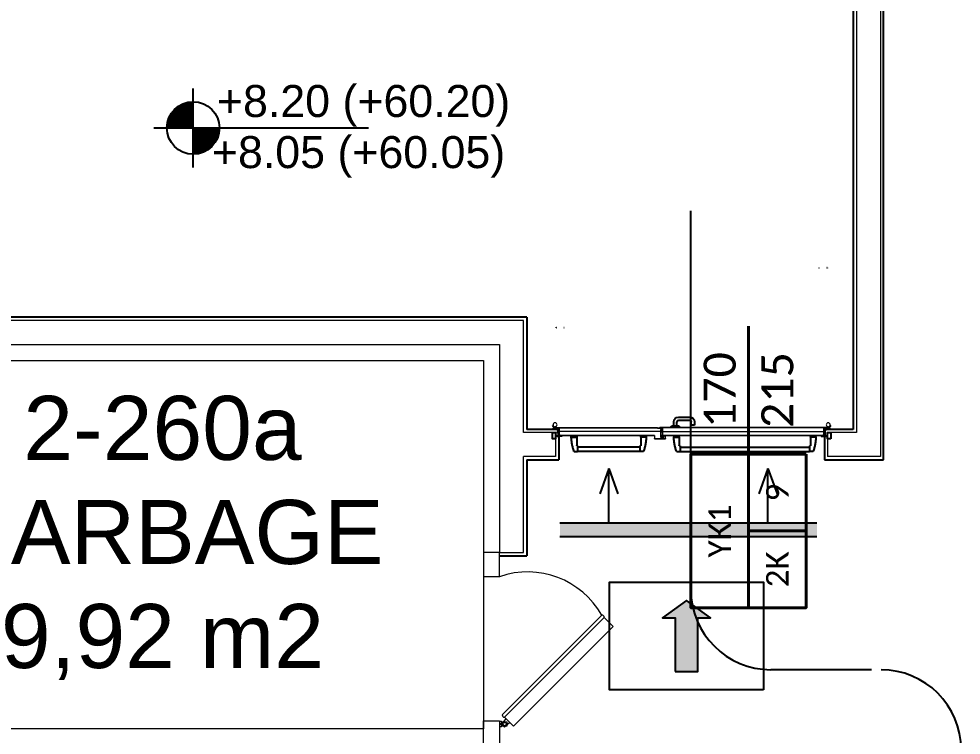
# Model space of a CAD drawing. Header units: metres. Extents: x -9891 to 773, y -8413 to 232.
# Drawn here: x -3262 to -2673, y -2457 to -2010 of the extents above; entities that cross this region are included whole.
import ezdxf
from ezdxf.enums import TextEntityAlignment as Align

# ---------------------------------------------------------------- set-up
doc = ezdxf.new("R2010")
doc.units = ezdxf.units.M
doc.header["$LTSCALE"] = 0.01
doc.header["$MEASUREMENT"] = 0
doc.linetypes.add('DOT', pattern=[6.35, 0, -6.35])
doc.linetypes.add('HIDDEN', pattern=[9.525, 6.35, -3.175])
doc.layers.get('0').update_dxf_attribs({"color": 30, "lineweight": 0})
for name, color, linetype in [('6', 242, 'Continuous'), ('AG-DOOR', 2, 'Continuous'), ('AG-DOOR-OPENING', 9, 'HIDDEN'), ('AG-HATCH', 9, 'Continuous'), ('AG-PLASTER', 73, 'Continuous'), ('AR-REV06', 252, 'Continuous'), ('V_KOT', 2, 'Continuous')]:
    doc.layers.add(name, color=color, linetype=linetype)
for name, color, linetype, lineweight in [('AG-DOOR-NOTATION-FIRE', 1, 'Continuous', 40), ('AG-Door_Aluminum', 60, 'Continuous', 13), ('AG-Insulation_Heat_Rockwool', 95, 'BATTING', 13), ('AG-Wall', 4, 'Continuous', 20), ('AG-Wall-Cold Room Panel', 1, 'Continuous', 18), ('AI-040 @ 250', 2, 'Continuous', 20), ('sıva', 160, 'Continuous', 9)]:
    doc.layers.add(name, color=color, linetype=linetype, lineweight=lineweight)
doc.styles.add('ALANLAR_B8$0$ALANLAR_B8$0$VIVA_100', font='arial.ttf', dxfattribs={"height": 25})
doc.styles.add('ARIAL', font='arial.ttf', dxfattribs={"width": 0.9})
doc.styles.add('CALIBRI LIGHT', font='calibril.ttf')
doc.linetypes.add('BATTING', pattern='A,0.00254,-2.54,[134,ltypeshp.shx,S=2.54,R=0,X=-2.54,Y=0],-5.08,[134,ltypeshp.shx,S=2.54,R=180,X=2.54,Y=0],-2.54', length=10.16254)

# ---------------------------------------------------------------- blocks, each defined once
blk = doc.blocks.new('*U175')
for p, q in [((0, -493), (0, 493)), ((-493, 0), (2191, 0))]:
    blk.add_line(p, q)
at = {"const_width": 328}
for points in [[(0, 164, 0.414214), (-164, 0, 0.414214)], [(0, -164, 0.414214), (164, 0, 0.414214)]]:
    blk.add_lwpolyline(points, format="xyb", dxfattribs=at)
blk.add_circle((0, 0), 328)
at = {"style": 'ALANLAR_B8$0$ALANLAR_B8$0$VIVA_100'}
for tag, p in [('%%P0.00', (1897, 137)), ('-0.07', (1834, -502))]:
    blk.add_attdef(tag, text='', height=400, dxfattribs=at).set_placement(p, align=Align.RIGHT)
blk = doc.blocks.new('conta')
at = {"layer": 'sıva', "ltscale": 10}
for p, q in [((-2649.88, 5344.46), (-2649.78, 5344.3)), ((-2649.87, 5345.53), (-2649.81, 5345.61)), ((-2649.78, 5344.3), (-2649.74, 5344.3)), ((-2649.72, 5345.4), (-2649.28, 5345.4)), ((-2649.25, 5345.41), (-2649.09, 5345.51)), ((-2648.97, 5344.05), (-2648.78, 5343.8)), ((-2648.87, 5344.09), (-2648.7, 5343.86)), ((-2648.83, 5344.87), (-2648.56, 5345.24)), ((-2648.77, 5345.12), (-2648.63, 5345.3)), ((-2648.71, 5343.79), (-2648.71, 5343.79)), ((-2648.56, 5345.31), (-2648.56, 5345.31))]:
    blk.add_line(p, q, dxfattribs=at)
for centre, radius, start, end in [((-2653.03, 5345), 3.19, 350.46739, 8.93723), ((-2649.87, 5344.47), 0.02, 170.46739, 213.74513), ((-2649.83, 5345.5), 0.05, 140.63452, 188.93723), ((-2649.74, 5345.58), 0.0696, 22.24275, 159.25804), ((-2650.94, 5345.01), 1.24, 340.33821, 16.77718), ((-2649.74, 5344.58), 0.03, 160.33821, 273.26661), ((-2649.72, 5345.37), 0.03, 90, 196.77718), ((-2649.56, 5341.55), 3.01, 80.43616, 93.26661), ((-2649.28, 5345.45), 0.05, 270, 303.00619), ((-2649.22, 5344.14), 0.231, 353.95711, 81.90038), ((-2649.08, 5345.49), 0.03, 4.79721, 123.00619), ((-2649.06, 5344.54), 0.03, 260.43616, 338.70659), ((-2650.22, 5344.99), 1.27, 338.70659, 23.04177), ((-2648.89, 5344.11), 0.1, 173.95711, 217.26527), ((-2649.01, 5345.57), 0.05, 18.79511, 42.1429), ((-2651.17, 5344.83), 2.33, 7.58966, 18.79511), ((-2658.2, 5345.19), 9.36, 353.68569, 357.8537), ((-2648.79, 5344.15), 0.1, 173.68569, 217.26527), ((-2648.81, 5345.15), 0.05, 187.58966, 322.73473), ((-2648.79, 5344.84), 0.05, 142.73473, 180.2669), ((-2648.74, 5343.83), 0.05, 217.26527, 307.26527), ((-2648.74, 5343.83), 0.05, 307.26527, 37.26527), ((-2648.59, 5345.27), 0.05, 52.73473, 142.73473), ((-2648.59, 5345.27), 0.05, 322.73473, 52.73473)]:
    blk.add_arc(centre, radius, start, end, dxfattribs=at)
for points, knots in [([(-2649.74, 5344.31), (-2649.74, 5344.34), (-2649.7, 5344.52), (-2649.59, 5344.33), (-2649.34, 5344.36), (-2649.23, 5344.37), (-2649.18, 5344.37)], [0, 0, 0, 0, 0.1008757, 0.3841126, 0.5436166, 0.6906785, 0.6906785, 0.6906785, 0.6906785]), ([(-2648.98, 5345.6), (-2649, 5345.63), (-2649.09, 5345.71), (-2649.23, 5345.44), (-2649.32, 5345.74), (-2649.39, 5345.46), (-2649.51, 5345.75), (-2649.59, 5345.5), (-2649.65, 5345.57), (-2649.68, 5345.61)], [0.0086373, 0.0086373, 0.0086373, 0.0086373, 0.1097304, 0.3133405, 0.4430081, 0.5658764, 0.7165186, 0.8527974, 0.9648495, 0.9648495, 0.9648495, 0.9648495])]:
    blk.add_open_spline(points, degree=3, knots=knots, dxfattribs=at)
blk = doc.blocks.new('YANGIN KAC KAPI')
at = {"layer": 'AG-HATCH', "lineweight": 5, "ltscale": 2}
h = blk.add_hatch(color=256, dxfattribs=at)
h.dxf.hatch_style = 1
h.paths.add_polyline_path([(-1.6435, -0.0225), (-1.6455, -0.0225), (-1.6455, -0.0085), (-1.6435, -0.0085)])
h = blk.add_hatch(color=256, dxfattribs=at)
h.dxf.hatch_style = 1
h.paths.add_polyline_path([(0.0235, -0.0225), (0.0255, -0.0225), (0.0255, -0.0085), (0.0235, -0.0085)])
at = {"layer": 'AG-DOOR', "color": 4, "lineweight": -2, "ltscale": 10}
for p, q in [((-0.728, 0.0772), (-0.798, 0.0772)), ((-0.828, 0.0472), (-0.828, 0.0272)), ((-0.828, 0.0272), (-0.808, 0.0272)), ((-0.808, 0.0272), (-0.808, 0.0472)), ((-0.728, 0.0572), (-0.798, 0.0572)), ((-0.733, 0.0187), (-0.733, 0.0112)), ((-0.6855, 0.0212), (-0.7305, 0.0212)), ((-0.718, 0.0212), (-0.718, 0.0472)), ((-0.698, 0.0212), (-0.698, 0.0472)), ((-0.683, 0.0112), (-0.683, 0.0187))]:
    blk.add_line(p, q, dxfattribs=at)
at = {"layer": 'AG-DOOR', "color": 9, "linetype": 'HIDDEN', "ltscale": 100}
for p, q in [((-1.5872, -0.0463), (-1.5872, -0.0388)), ((-1.5872, -0.0463), (-1.5872, -0.0388)), ((-1.5872, -0.0463), (-1.5872, -0.0388)), ((-1.5847, -0.0488), (-1.5547, -0.0488)), ((-1.5522, -0.0388), (-1.5522, -0.0463)), ((-1.5522, -0.0463), (-1.5522, -0.1013)), ((-0.733, -0.0463), (-0.733, -0.0388)), ((-0.733, -0.0463), (-0.733, -0.0388)), ((-0.733, -0.0463), (-0.733, -0.0388)), ((-0.733, -0.0463), (-0.733, -0.1013)), ((-0.7005, -0.0488), (-0.7305, -0.0488)), ((-0.698, -0.0388), (-0.698, -0.0463)), ((-0.527, -0.0388), (-0.527, -0.0463)), ((-0.5245, -0.0488), (-0.4945, -0.0488)), ((-0.492, -0.0463), (-0.492, -0.0388)), ((-0.492, -0.0463), (-0.492, -0.0388)), ((-0.492, -0.0463), (-0.492, -0.0388)), ((-0.492, -0.0463), (-0.492, -0.1013)), ((-0.0928, -0.0388), (-0.0928, -0.0463)), ((-0.0928, -0.0463), (-0.0928, -0.1013)), ((-0.0603, -0.0488), (-0.0903, -0.0488)), ((-0.0578, -0.0463), (-0.0578, -0.0388)), ((-0.0578, -0.0463), (-0.0578, -0.0388)), ((-0.0578, -0.0463), (-0.0578, -0.0388)), ((-1.5472, -0.1038), (-1.5497, -0.1038)), ((-1.5472, -0.1038), (-1.5472, -0.1388)), ((-0.738, -0.1113), (-1.5472, -0.1113)), ((-0.738, -0.1038), (-0.738, -0.1388)), ((-0.738, -0.1038), (-0.7355, -0.1038)), ((-0.487, -0.1038), (-0.4895, -0.1038)), ((-0.487, -0.1038), (-0.487, -0.1388)), ((-0.487, -0.1113), (-0.0978, -0.1113)), ((-0.0978, -0.1038), (-0.0978, -0.1388)), ((-0.0978, -0.1038), (-0.0953, -0.1038)), ((-1.5679, -0.1388), (-1.5472, -0.1388)), ((-0.738, -0.1388), (-1.5472, -0.1388)), ((-0.7173, -0.1388), (-0.738, -0.1388)), ((-0.5077, -0.1388), (-0.487, -0.1388)), ((-0.487, -0.1388), (-0.0978, -0.1388)), ((-0.0771, -0.1388), (-0.0978, -0.1388))]:
    blk.add_line(p, q, dxfattribs=at)
at = {"layer": 'AG-DOOR', "color": 9, "ltscale": 10}
for p, q in [((-0.627, -0.001), (-0.63, -0.001)), ((-0.63, -0.0203), (-0.627, -0.0203)), ((-0.627, -0.016), (-0.627, -0.001)), ((-0.627, -0.0035), (-0.617, -0.0035)), ((-0.627, -0.0055), (-0.617, -0.0055)), ((-0.617, -0.0095), (-0.627, -0.016)), ((-0.627, -0.0203), (-0.627, -0.016))]:
    blk.add_line(p, q, dxfattribs=at)
at = {"layer": 'AG-DOOR', "color": 4, "lineweight": -2, "ltscale": 10}
for centre, radius, start, end in [((-0.798, 0.0472), 0.03, 90, 180), ((-0.728, 0.0472), 0.03, 0, 90), ((-0.798, 0.0472), 0.01, 90, 180), ((-0.7305, 0.0187), 0.0025, 90, 180), ((-0.728, 0.0472), 0.01, 0, 90), ((-0.6855, 0.0187), 0.0025, 0, 90)]:
    blk.add_arc(centre, radius, start, end, dxfattribs=at)
at = {"layer": 'AG-DOOR', "color": 9, "linetype": 'HIDDEN', "ltscale": 100}
for centre, radius, start, end in [((-1.2116, -0.0232), 0.3763, 183.52771, 197.61984), ((-1.5847, -0.0463), 0.0025, 180, 270), ((-1.5547, -0.0463), 0.0025, 270, 0), ((-0.7305, -0.0463), 0.0025, 180, 270), ((-0.7305, -0.0463), 0.0025, 180, 270), ((-0.7305, -0.0463), 0.0025, 180, 270), ((-1.0736, -0.0232), 0.3763, 342.38016, 356.47229), ((-0.7005, -0.0463), 0.0025, 270, 0), ((-0.1514, -0.0232), 0.3763, 183.52771, 197.61984), ((-0.5245, -0.0463), 0.0025, 180, 270), ((-0.4945, -0.0463), 0.0025, 270, 0), ((-0.4945, -0.0463), 0.0025, 270, 0), ((-0.4945, -0.0463), 0.0025, 270, 0), ((-0.0903, -0.0463), 0.0025, 180, 270), ((-0.4334, -0.0232), 0.3763, 342.38016, 356.47229), ((-0.0603, -0.0463), 0.0025, 270, 0), ((-1.5497, -0.1013), 0.0025, 180, 270), ((-0.7355, -0.1013), 0.0025, 270, 0), ((-0.4895, -0.1013), 0.0025, 180, 270), ((-0.0953, -0.1013), 0.0025, 270, 0), ((-1.5679, -0.1363), 0.0025, 197.61984, 270), ((-0.7173, -0.1363), 0.0025, 270, 342.38016), ((-0.5077, -0.1363), 0.0025, 197.61984, 270), ((-0.0771, -0.1363), 0.0025, 270, 342.38016)]:
    blk.add_arc(centre, radius, start, end, dxfattribs=at)
at = {"layer": 'AG-DOOR-OPENING', "color": 9, "linetype": 'DOT', "ltscale": 80}
for points in [[(-1.657, 0.0112), (-1.657, 1.0072, -0.414214), (-1.656, 1.0082), (-1.608, 1.0082, -0.414214), (-1.607, 1.0072), (-1.607, 0.0112)], [(0.037, 0.0112), (0.037, 0.6352, 0.414214), (0.036, 0.6362), (-0.012, 0.6362, 0.414214), (-0.013, 0.6352), (-0.013, 0.0112)]]:
    blk.add_lwpolyline(points, format="xyb", dxfattribs=at)
for centre, radius, start, end in [((-1.6505, -0.0343), 1.0415, 2.44737, 90.35502), ((0.0275, -0.0023), 0.6376, 89.14491, 178.86795)]:
    blk.add_arc(centre, radius, start, end, dxfattribs=at)
at = {"layer": 'AG-Door_Aluminum', "color": 9, "ltscale": 10}
for p, q in [((-1.6755, 0.0251), (-1.679, 0.024)), ((-1.6713, 0.0143), (-1.6705, 0.0108)), ((-1.6705, 0.0108), (-1.6676, 0.0114)), ((-1.6676, 0.0114), (-1.6686, 0.0162)), ((-1.6676, 0.01), (-1.6676, 0.0167)), ((-1.6646, 0.01), (-1.6646, 0.0161)), ((-1.6547, 0.0195), (-1.6595, 0.0149)), ((-1.642, 0.008), (-1.6568, 0.008)), ((-1.642, 0.005), (-1.6431, 0.005)), ((-1.64, -0.0085), (-1.64, 0.003)), ((0.02, -0.0085), (0.02, 0.003)), ((0.022, 0.008), (0.0368, 0.008)), ((0.022, 0.005), (0.0231, 0.005)), ((0.0347, 0.0195), (0.0395, 0.0149)), ((0.0446, 0.01), (0.0446, 0.0161)), ((0.0476, 0.01), (0.0476, 0.0167)), ((0.0476, 0.0114), (0.0486, 0.0162)), ((0.0505, 0.0108), (0.0476, 0.0114)), ((0.0513, 0.0143), (0.0505, 0.0108)), ((0.0555, 0.0251), (0.059, 0.024)), ((-1.64, -0.0174), (-1.64, -0.0085)), ((-1.637, -0.0174), (-1.64, -0.0174)), ((0.017, -0.0174), (0.02, -0.0174)), ((0.02, -0.0174), (0.02, -0.0085))]:
    blk.add_line(p, q, dxfattribs=at)
at = {"layer": 'AG-Door_Aluminum', "ltscale": 0.3}
for p, q in [((-1.657, 0.0092), (-1.657, 0.0102)), ((-1.656, 0.0112), (-0.6109, 0.0112)), ((-1.656, 0.0102), (-0.611, 0.0102)), ((-1.656, 0.0102), (-1.656, 0.0092)), ((-1.656, 0.0092), (-1.637, 0.0092)), ((-1.656, 0.0082), (-1.639, 0.0082)), ((-1.655, 0.0092), (-1.655, 0.0102)), ((-1.639, 0.0092), (-1.639, 0.0082)), ((-1.637, -0.0085), (-1.637, 0.0092)), ((-1.636, -0.0085), (-1.636, 0.0092)), ((-0.631, -0.0085), (-0.631, 0.0092)), ((-0.63, -0.0085), (-0.63, 0.0092)), ((-0.611, 0.0092), (-0.63, 0.0092)), ((-0.628, 0.0092), (-0.628, 0.0082)), ((-0.611, 0.0082), (-0.628, 0.0082)), ((-0.6186, 0.006), (-0.6186, -0.0005)), ((-0.6176, 0.007), (-0.5982, 0.007)), ((-0.6171, 0.006), (-0.5977, 0.006)), ((-0.612, 0.0092), (-0.612, 0.0102)), ((-0.611, 0.0102), (-0.611, 0.0092)), ((-0.61, 0.0092), (-0.61, 0.0102)), ((-0.5982, 0.007), (-0.5945, 0.0112)), ((-0.5977, 0.006), (-0.5941, 0.0102)), ((0.036, 0.0112), (-0.5945, 0.0112)), ((0.036, 0.0102), (-0.5941, 0.0102)), ((0.016, -0.0085), (0.016, 0.0092)), ((0.017, -0.0085), (0.017, 0.0092)), ((0.036, 0.0092), (0.017, 0.0092)), ((0.019, 0.0092), (0.019, 0.0082)), ((0.036, 0.0082), (0.019, 0.0082)), ((0.035, 0.0092), (0.035, 0.0102)), ((0.036, 0.0102), (0.036, 0.0092)), ((0.037, 0.0092), (0.037, 0.0102)), ((-1.637, -0.0378), (-1.637, -0.0085)), ((-1.636, -0.0378), (-1.636, -0.0085)), ((-0.631, -0.0378), (-1.636, -0.0378)), ((-1.636, -0.0388), (-0.631, -0.0388)), ((-0.6468, -0.0576), (-0.6468, -0.0421)), ((-0.6458, -0.0411), (-0.6335, -0.0411)), ((-0.6458, -0.0571), (-0.6458, -0.0426)), ((-0.5783, -0.0586), (-0.6458, -0.0586)), ((-0.6453, -0.0421), (-0.6341, -0.0421)), ((-0.5788, -0.0576), (-0.6453, -0.0576)), ((-0.6336, -0.0427), (-0.6348, -0.0489)), ((-0.6338, -0.0501), (-0.6186, -0.0501)), ((-0.631, -0.0378), (-0.631, -0.0085)), ((-0.63, -0.0378), (-0.63, -0.0085)), ((-0.6176, -0.0491), (-0.6176, -0.0416)), ((-0.5783, -0.0388), (-0.5783, -0.0571)), ((-0.5773, -0.0378), (0.016, -0.0378)), ((-0.5773, -0.0393), (-0.5773, -0.0576)), ((0.016, -0.0388), (-0.5768, -0.0388)), ((0.016, -0.0378), (0.016, -0.0085)), ((0.017, -0.0378), (0.017, -0.0085))]:
    blk.add_line(p, q, dxfattribs=at)
at = {"layer": 'AG-Door_Aluminum', "color": 4, "ltscale": 0.3}
for p, q in [((-1.6448, 0.0044), (-1.6448, -0.0057)), ((0.0248, 0.0044), (0.0248, -0.0057)), ((-1.6453, -0.0384), (-1.6567, -0.0384)), ((-1.6473, -0.0085), (-1.6473, -0.0082)), ((-1.6473, -0.0228), (-1.6473, -0.0085)), ((-1.6448, -0.0253), (-1.6448, -0.0379)), ((0.0248, -0.0253), (0.0248, -0.0379)), ((0.0253, -0.0384), (0.0367, -0.0384)), ((0.0273, -0.0085), (0.0273, -0.0082)), ((0.0273, -0.0228), (0.0273, -0.0085))]:
    blk.add_line(p, q, dxfattribs=at)
for points in [[(-1.6742, 0.0074), (-1.6742, 0), (-1.676, 0), (-1.676, 0.0074, -0.414214), (-1.6734, 0.01), (-1.6624, 0.01, -0.414214), (-1.66, 0.0076, 0.414214), (-1.6594, 0.007), (-1.6456, 0.007)], [(-1.6456, 0.0052), (-1.6594, 0.0052, -0.414214), (-1.6618, 0.0076, 0.414214), (-1.6624, 0.0082), (-1.6734, 0.0082, 0.414214), (-1.6742, 0.0074)], [(-1.643, 0.0044), (-1.643, -0.006, -0.414214), (-1.645, -0.008, 0.414214), (-1.6455, -0.0085), (-1.6455, -0.0225, 0.414214), (-1.645, -0.023, -0.414214), (-1.643, -0.025), (-1.643, -0.0379, -0.414214), (-1.6453, -0.0402), (-1.6567, -0.0402, 1), (-1.6567, -0.0432), (-1.6218, -0.0432)], [(0.023, 0.0044), (0.023, -0.006, 0.414214), (0.025, -0.008, -0.414214), (0.0255, -0.0085), (0.0255, -0.0225, -0.414214), (0.025, -0.023, 0.414214), (0.023, -0.025), (0.023, -0.0379, 0.414214), (0.0253, -0.0402), (0.0367, -0.0402, -1), (0.0367, -0.0432), (0.0018, -0.0432)], [(0.0542, 0.0074), (0.0542, 0), (0.056, 0), (0.056, 0.0074, 0.414214), (0.0534, 0.01), (0.0424, 0.01, 0.414214), (0.04, 0.0076, -0.414214), (0.0394, 0.007), (0.0256, 0.007)], [(0.0256, 0.0052), (0.0394, 0.0052, 0.414214), (0.0418, 0.0076, -0.414214), (0.0424, 0.0082), (0.0534, 0.0082, -0.414214), (0.0542, 0.0074)], [(-1.631, -0.0432), (-1.631, -0.0414), (-1.6218, -0.0414, -1), (-1.6218, -0.045), (-1.6567, -0.045)], [(0.011, -0.0432), (0.011, -0.0414), (0.0018, -0.0414, 1), (0.0018, -0.045), (0.0367, -0.045)]]:
    blk.add_lwpolyline(points, format="xyb", dxfattribs=at)
at = {"layer": 'AG-Door_Aluminum', "ltscale": 0.3}
for points in [[(-0.6176, 0.0055), (-0.6176, 0, 0.414214), (-0.6171, -0.0005), (-0.6168, -0.0005, -0.414214), (-0.6158, -0.0015), (-0.6158, -0.0401, -0.414214), (-0.6168, -0.0411), (-0.6171, -0.0411)], [(-0.6176, -0.0015), (-0.6173, -0.0015, -0.414214), (-0.6168, -0.002), (-0.6168, -0.0396, -0.414214), (-0.6173, -0.0401), (-0.6176, -0.0401, 0.414214), (-0.6186, -0.0411), (-0.6186, -0.0486, -0.414214), (-0.6191, -0.0491), (-0.6332, -0.0491, -0.469603), (-0.6337, -0.0485), (-0.6325, -0.0422)]]:
    blk.add_lwpolyline(points, format="xyb", dxfattribs=at)
at = {"layer": 'AG-Door_Aluminum', "color": 9, "ltscale": 10}
for centre in [(-1.6634, 0.0286), (0.0434, 0.0286)]:
    blk.add_circle(centre, 0.0126, dxfattribs=at)
for centre, radius, start, end in [((-1.6634, 0.0286), 0.0163, 196.34581, 241.20119), ((-1.6715, 0.0156), 0.00297, 12.12919, 36.6827), ((-1.6568, 0.012), 0.007, 144.8285, 196.60081), ((-1.6568, 0.012), 0.004, 133.50103, 269.7288), ((-1.642, 0.003), 0.005, 0, 89.99772), ((-1.642, 0.003), 0.002, 0, 90), ((0.022, 0.003), 0.005, 90.00228, 180), ((0.022, 0.003), 0.002, 90, 180), ((0.0368, 0.012), 0.004, 270.2712, 46.49897), ((0.0368, 0.012), 0.007, 343.39919, 35.1715), ((0.0515, 0.0156), 0.00297, 143.3173, 167.87081), ((0.0434, 0.0286), 0.0163, 298.79881, 343.65419)]:
    blk.add_arc(centre, radius, start, end, dxfattribs=at)
at = {"layer": 'AG-Door_Aluminum', "ltscale": 0.3}
for centre, radius, start, end in [((-1.656, 0.0102), 0.001, 90, 180), ((-1.656, 0.0092), 0.001, 180, 270), ((-1.637, 0.0092), 0.001, 0, 90), ((-0.63, 0.0092), 0.001, 90, 180), ((-0.6176, 0.006), 0.001, 90, 180), ((-0.6171, 0.0055), 0.0005, 90, 180), ((-0.611, 0.0102), 0.001, 0, 90), ((-0.611, 0.0092), 0.001, 270, 0), ((0.017, 0.0092), 0.001, 90, 180), ((0.036, 0.0102), 0.001, 0, 90), ((0.036, 0.0092), 0.001, 270, 0), ((-1.636, -0.0378), 0.001, 180, 270), ((-0.6458, -0.0421), 0.001, 90, 180), ((-0.6458, -0.0576), 0.001, 180, 270), ((-0.6453, -0.0426), 0.0005, 90, 180), ((-0.6453, -0.0571), 0.0005, 180, 270), ((-0.6338, -0.0491), 0.001, 168.93196, 270), ((-0.6341, -0.0426), 0.0005, 348.93196, 90), ((-0.6335, -0.0421), 0.001, 349.38034, 90), ((-0.631, -0.0378), 0.001, 270, 0), ((-0.6176, -0.0005), 0.001, 180, 270), ((-0.6186, -0.0491), 0.001, 270, 0), ((-0.6171, -0.0416), 0.0005, 90, 180), ((-0.5788, -0.0571), 0.0005, 270, 0), ((-0.5773, -0.0388), 0.001, 90.00032, 180), ((-0.5783, -0.0576), 0.001, 270, 0), ((-0.5768, -0.0393), 0.0005, 90, 180), ((0.016, -0.0378), 0.001, 270, 0)]:
    blk.add_arc(centre, radius, start, end, dxfattribs=at)
at = {"layer": 'AG-Door_Aluminum', "color": 4, "ltscale": 0.3}
for centre, radius, start, end in [((-1.6456, 0.0044), 0.0026, 0, 90), ((-1.6456, 0.0044), 0.0008, 0, 90), ((0.0256, 0.0044), 0.0026, 90, 180), ((0.0256, 0.0044), 0.0008, 90, 180), ((-1.6567, -0.0417), 0.0033, 90, 270), ((-1.6453, -0.0082), 0.002, 90, 180), ((-1.6453, -0.0228), 0.002, 180, 270), ((-1.6453, -0.0057), 0.0005, 270, 0), ((-1.6453, -0.0253), 0.0005, 0, 90), ((-1.6453, -0.0379), 0.0005, 270, 0), ((0.0253, -0.0057), 0.0005, 180, 270), ((0.0253, -0.0253), 0.0005, 90, 180), ((0.0253, -0.0379), 0.0005, 180, 270), ((0.0253, -0.0082), 0.002, 0, 90), ((0.0253, -0.0228), 0.002, 270, 0), ((0.0367, -0.0417), 0.0033, 270, 90)]:
    blk.add_arc(centre, radius, start, end, dxfattribs=at)
at = {"layer": 'AG-HATCH', "color": 9, "linetype": 'Continuous'}
for p, q in [((-1.6565, -0.0427), (-1.6565, -0.0422)), ((-1.6514, -0.0419), (-1.6504, -0.0403)), ((-1.651, -0.0432), (-1.6378, -0.0432)), ((-1.6503, -0.0413), (-1.6498, -0.0407)), ((-1.6501, -0.0416), (-1.6484, -0.0416)), ((-1.6476, -0.0412), (-1.6471, -0.0403)), ((-1.6469, -0.0413), (-1.6466, -0.0407)), ((-1.6467, -0.0416), (-1.6451, -0.0416)), ((-1.643, -0.0395), (-1.643, -0.0353)), ((-1.642, -0.0352), (-1.6405, -0.0403)), ((0.031, -0.0432), (0.0178, -0.0432)), ((0.022, -0.0352), (0.0205, -0.0403)), ((0.023, -0.0395), (0.023, -0.0353)), ((0.0267, -0.0416), (0.0251, -0.0416)), ((0.0269, -0.0413), (0.0266, -0.0407)), ((0.0276, -0.0412), (0.0271, -0.0403)), ((0.0301, -0.0416), (0.0284, -0.0416)), ((0.0303, -0.0413), (0.0298, -0.0407)), ((0.0314, -0.0419), (0.0304, -0.0403)), ((0.0315, -0.0427), (0.0315, -0.0422))]:
    blk.add_line(p, q, dxfattribs=at)
at = {"layer": 'AG-HATCH', "ltscale": 2.5}
for points in [[(-1.68, -0.06), (-1.66, -0.06), (-1.66, -0.02), (-1.68, -0.02), (-1.68, -0.06)], [(0.04, -0.06), (0.06, -0.06), (0.06, -0.02), (0.04, -0.02), (0.04, -0.06)]]:
    blk.add_lwpolyline(points, dxfattribs=at)
at = {"layer": 'AG-HATCH', "lineweight": 5, "ltscale": 2}
for points in [[(-1.6455, -0.0225), (-1.6435, -0.0225), (-1.6435, -0.0085), (-1.6455, -0.0085), (-1.6455, -0.0225)], [(0.0255, -0.0225), (0.0235, -0.0225), (0.0235, -0.0085), (0.0255, -0.0085), (0.0255, -0.0225)]]:
    blk.add_lwpolyline(points, dxfattribs=at)
at = {"layer": 'AG-HATCH', "color": 9, "linetype": 'Continuous'}
for centre, radius, start, end in [((-1.6461, -0.1754), 0.1336, 92.29751, 94.48629), ((-1.6514, -0.0182), 0.0251, 258.20033, 270.91744), ((-1.6501, -0.0405), 0.000316, 324.95864, 145.01524), ((-1.6501, -0.0414), 0.000211, 145.01233, 270), ((-1.6484, -0.0406), 0.00105, 270.01063, 324.99231), ((-1.6468, -0.0405), 0.000316, 331.16903, 157.44011), ((-1.6467, -0.0414), 0.000211, 151.21018, 270), ((-1.6451, -0.0395), 0.00211, 270, 0), ((-1.6425, -0.0353), 0.000526, 15.58841, 180), ((-1.6391, -0.0399), 0.00147, 195.58873, 270), ((-1.6386, -0.0169), 0.0245, 268.78063, 294.54598), ((-1.6425, -0.0108), 0.0327, 278.29216, 296.04744), ((-1.6283, -0.0397), 0.000526, 285.31477, 104.50815), ((0.0083, -0.0397), 0.000526, 75.49185, 254.68523), ((0.0225, -0.0108), 0.0327, 243.95256, 261.70784), ((0.0186, -0.0169), 0.0245, 245.45402, 271.21937), ((0.0191, -0.0399), 0.00147, 270, 344.41127), ((0.0225, -0.0353), 0.000526, 0, 164.41159), ((0.0251, -0.0395), 0.00211, 180, 270), ((0.0268, -0.0405), 0.000316, 22.55989, 208.83097), ((0.0267, -0.0414), 0.000211, 270, 28.78982), ((0.0284, -0.0406), 0.00105, 215.00769, 269.98937), ((0.0301, -0.0405), 0.000316, 34.98476, 215.04136), ((0.0301, -0.0414), 0.000211, 270, 34.98767), ((0.031, -0.0427), 0.000526, 270, 0), ((0.031, -0.0422), 0.000526, 0, 35.00769)]:
    blk.add_arc(centre, radius, start, end, dxfattribs=at)
at = {"layer": 'AG-Insulation_Heat_Rockwool', "ltscale": 48}
for p, q in [((-0.631, -0.0138), (-1.636, -0.0138)), ((-0.6158, -0.0138), (0.016, -0.0138))]:
    blk.add_line(p, q, dxfattribs=at)
at = {"layer": 'AG-DOOR', "xscale": -0.01, "yscale": 0.01, "zscale": 0.01, "rotation": 270}
blk.add_blockref('conta', (-54.0784, 26.4499), dxfattribs=at)
blk = doc.blocks.new('*U188')
blk.add_lwpolyline([(1000, -450), (2200, -450), (2200, 450), (1000, 450)], close=True)
for points in [[(2200, 0), (0, 0)], [(1600, -450), (1600, 0)]]:
    blk.add_lwpolyline(points)
at = {"style": 'CALIBRI LIGHT'}
for tag, height, p in [('GENİŞLİK', 250, (500, 225)), ('KAPIKODU', 175, (1600, 225)), ('YÜKSEKLİK', 250, (500, -225)), ('KATTAKI.SAYISI', 175, (1300, -225)), ('BULUNDUGU.KAT', 175, (1900, -225))]:
    blk.add_attdef(tag, text='', height=height, dxfattribs=at).set_placement(p, align=Align.MIDDLE_CENTER)
blk = doc.blocks.new('A$C022B2E79')
at = {"layer": 'AG-Wall-Cold Room Panel', "ltscale": 1000}
for points in [[(2.87, 69.63, 0.617768), (3.45, 69.88), (3.51, 70.98), (0.31, 70.98), (0.37, 69.88, 0.617768), (0.94, 69.63, -0.364026)], [(1.8, 69.76, -0.39805), (1.94, 69.76), (5.23, 66.82), (2.97, 64.56), (0.03, 67.85, -0.39805), (0.03, 67.98)], [(0.55, 66.58), (0.37, 69.88, 0.617768), (0.94, 69.63, -0.364026), (2.87, 69.63, 0.617768), (3.45, 69.88), (3.26, 66.58, -0.39805), (3.16, 66.48), (0.65, 66.48, -0.39805)], [(68.52, 5.66, 0.491935), (69.93, 7.07), (7.71, 69.3, 0.499706), (6.29, 67.88)]]:
    blk.add_lwpolyline(points, format="xyb", close=True, dxfattribs=at)
blk.add_lwpolyline([(62.86, 0), (68.52, 5.66), (6.29, 67.88), (0.63, 62.23), (62.86, 0)], dxfattribs=at)
blk.add_circle((1.91, 67.88), 1, dxfattribs=at)
blk.add_circle((1.91, 67.88), 1, dxfattribs=at)
blk.add_arc((43.52, 53.51), 53.42, 299.62588, 19.08979, dxfattribs=at)
blk = doc.blocks.new('KAPIYON')
at = {"layer": '6'}
blk.add_hatch(color=2, dxfattribs=at).paths.add_polyline_path([(1584376.13, 117133.58), (1584364.18, 117133.58), (1584364.18, 117115.13), (1584364.18, 117105.65), (1584357.61, 117105.65), (1584370.16, 117096.63), (1584382.7, 117105.65), (1584376.13, 117105.65), (1584376.13, 117115.13)])
at = {"layer": '6', "color": 4}
blk.add_lwpolyline([(1584330, 117143.19), (1584410.32, 117143.19), (1584410.32, 117087.02), (1584330, 117087.02), (1584330, 117143.19)], dxfattribs=at)
at = {"layer": '6', "color": 2}
blk.add_lwpolyline([(1584376.13, 117133.58), (1584364.18, 117133.58), (1584364.18, 117115.13), (1584364.18, 117105.65), (1584357.61, 117105.65), (1584370.16, 117096.63), (1584382.7, 117105.65), (1584376.13, 117105.65), (1584376.13, 117115.13)], close=True, dxfattribs=at)
blk = doc.blocks.new('A$C07630900')
at = {"layer": '6', "xscale": 0.5, "yscale": 0.5, "zscale": 0.5, "rotation": 270}
blk.add_blockref('KAPIYON', (-58543.51, 792191.76), dxfattribs=at)
blk = doc.blocks.new('A$C2DA34C5B')
at = {"layer": 'AR-REV06', "xscale": 24, "yscale": 24, "zscale": 24}
blk.add_blockref('A$C07630900', (315.3, -160.4), dxfattribs=at)
blk = doc.blocks.new('I')
at = {"layer": '6', "linetype": 'Continuous'}
blk.add_hatch(color=4, dxfattribs=at).paths.add_polyline_path([(208591, 128493), (208591, 128667), (205379, 128667), (205379, 128493)])
at = {"layer": '6', "color": 4}
for p, q in [((208591, 128667), (205379, 128667)), ((205379, 128493), (208591, 128493))]:
    blk.add_line(p, q, dxfattribs=at)
at = {"layer": '6'}
for p, q in [((205991, 128493), (205991, 127812)), ((207979, 128493), (207979, 127812)), ((205991, 127812), (205877, 128131)), ((205991, 127812), (206104, 128131)), ((207979, 127812), (207866, 128131)), ((207979, 127812), (208093, 128131))]:
    blk.add_line(p, q, dxfattribs=at)
blk = doc.blocks.new('A$C797D3CE4')
at = {"layer": '6', "xscale": -0.4999999999999912, "yscale": 0.4999999999999912, "zscale": 0.4999999999999912, "rotation": 180}
blk.add_blockref('I', (-103492.2, 64333.6), dxfattribs=at)
at = {"layer": '6', "ltscale": 250, "rotation": 270}
blk.add_blockref('A$C2DA34C5B', (-11.9, 33.2), dxfattribs=at)
blk = doc.blocks.new('A$C6B6314DF')
at = {"layer": '6'}
for p, q in [((-30.4344, -24.4813), (-30.4344, -22.1143)), ((-29.3065, -24.9813), (-29.9344, -24.9813))]:
    blk.add_line(p, q, dxfattribs=at)
for centre, start, end in [((-29.9344, -24.4813), 180, 270), ((-29.2458, -25.4813), 0, 90)]:
    blk.add_arc(centre, 0.5, start, end, dxfattribs=at)
at = {"layer": '6', "xscale": 0.0009999999999854, "yscale": 0.0009999999999854, "zscale": 0.0009999999999854}
blk.add_blockref('A$C797D3CE4', (-30.4502, -24.1516), dxfattribs=at)
blk = doc.blocks.new('*U8')
at = {"style": 'ARIAL'}
for tag, p in [('NO', (1.676, 0.8)), ('MAHAL', (1.676, -1.8)), ('ALAN', (1.676, -4.4))]:
    blk.add_attdef(tag, text='', height=1.6, dxfattribs=at).set_placement(p, align=Align.MIDDLE_CENTER)

msp = doc.modelspace()

# ---------------------------------------------------------------- linework, layer by layer
at = {"layer": 'AG-PLASTER'}
for p, q in [((-2740.44, -1790.09), (-2740.44, -2266.09)), ((-2721.44, -2285.09), (-2721.44, -1790.09)), ((-2944.43, -2196.09), (-3631.44, -2196.09)), ((-2944.43, -2196.09), (-2944.43, -2266.09)), ((-2924.44, -2266.09), (-2944.43, -2266.09)), ((-2924.44, -2266.09), (-2924.44, -2285.09)), ((-2740.44, -2266.09), (-2758.44, -2266.09)), ((-2758.44, -2266.09), (-2758.44, -2285.09)), ((-2944.43, -2285.09), (-2944.44, -2345.09)), ((-2944.43, -2285.09), (-2924.44, -2285.09)), ((-2758.44, -2285.09), (-2721.44, -2285.09)), ((-2961.44, -2345.09), (-2944.44, -2345.09))]:
    msp.add_line(p, q, dxfattribs=at)
at = {"layer": 'AG-Wall'}
for p, q in [((-2738.44, -1788.09), (-2738.44, -2268.09)), ((-2723.44, -1788.09), (-2723.44, -2283.09)), ((-2946.44, -2198.09), (-3633.44, -2198.09)), ((-2946.44, -2268.09), (-2946.44, -2198.09)), ((-2961.44, -2213.09), (-2961.44, -2343.09)), ((-2926.44, -2268.09), (-2946.44, -2268.09)), ((-2926.44, -2268.09), (-2926.44, -2283.09)), ((-2738.44, -2268.09), (-2756.44, -2268.09)), ((-2756.44, -2268.09), (-2756.44, -2283.09)), ((-2946.44, -2343.09), (-2946.44, -2283.09)), ((-2926.44, -2283.09), (-2946.44, -2283.09)), ((-2723.44, -2283.09), (-2756.44, -2283.09)), ((-2961.44, -2343.09), (-2946.44, -2343.09))]:
    msp.add_line(p, q, dxfattribs=at)
msp.add_lwpolyline([(-3358.44, -2213.09), (-2961.44, -2213.09)], dxfattribs=at)
at = {"layer": 'AG-Wall-Cold Room Panel', "ltscale": 1000}
for points in [[(-2971.44, -2453.09), (-3348.44, -2453.09), (-3348.44, -2223.09), (-2971.44, -2223.09)], [(-2971.44, -2343.09), (-2971.44, -2358.09), (-2961.44, -2358.09), (-2961.44, -2343.09)], [(-2971.44, -2463.09), (-2971.44, -2448.09), (-2961.44, -2448.09), (-2961.44, -2463.09)]]:
    msp.add_lwpolyline(points, close=True, dxfattribs=at)

# ---------------------------------------------------------------- block references
at = {"layer": '6', "xscale": 100, "yscale": 100, "zscale": 100}
msp.add_blockref('A$C6B6314DF', (201.56, 81.91), dxfattribs=at)
at = {"layer": 'AG-DOOR', "xscale": -100, "yscale": 100, "zscale": 100}
msp.add_blockref('YANGIN KAC KAPI', (-2922.44, -2266.09), dxfattribs=at)
at = {"layer": 'AG-DOOR-NOTATION-FIRE', "ltscale": 0.3}
ref = msp.add_blockref('*U188', (-2805.9, -2201.54), dxfattribs=dict(at, xscale=-0.08000000000000002, yscale=0.08000000000000002, zscale=0.08000000000000002, rotation=90))
ref.add_attrib('BULUNDUGU.KAT', '2K', dxfattribs={"layer": '0', "height": 14, "rotation": 90, "style": 'CALIBRI LIGHT'}).set_placement((-2787.9, -2353.54), align=Align.MIDDLE_CENTER)
ref.add_attrib('KATTAKI.SAYISI', '9', dxfattribs={"layer": '0', "height": 14, "rotation": 90, "style": 'CALIBRI LIGHT'}).set_placement((-2787.9, -2305.54), align=Align.MIDDLE_CENTER)
ref.add_attrib('KAPIKODU', 'YK1', dxfattribs={"layer": '0', "height": 14, "rotation": 90, "style": 'CALIBRI LIGHT'}).set_placement((-2823.9, -2329.54), align=Align.MIDDLE_CENTER)
ref.add_attrib('YÜKSEKLİK', '215', dxfattribs={"layer": '0', "height": 20, "rotation": 90, "style": 'CALIBRI LIGHT'}).set_placement((-2787.9, -2241.54), align=Align.MIDDLE_CENTER)
ref.add_attrib('GENİŞLİK', '170', dxfattribs={"layer": '0', "height": 20, "rotation": 90, "style": 'CALIBRI LIGHT'}).set_placement((-2823.9, -2241.54), align=Align.MIDDLE_CENTER)
at = {"layer": 'AG-Wall-Cold Room Panel', "ltscale": 1000, "rotation": 90}
msp.add_blockref('A$C022B2E79', (-2890.45, -2452.1), dxfattribs=at)
at = {"layer": 'AI-040 @ 250', "color": 2, "linetype": 'Continuous', "lineweight": -2, "transparency": 33554610, "xscale": 25, "yscale": 25, "zscale": 25}
msp.add_blockref('*U8', (-3213.96, -2285.17), dxfattribs=at).add_auto_attribs({'ALAN': '9,92 m2', 'MAHAL': 'GARBAGE', 'NO': '2-260a'})
at = {"layer": 'V_KOT'}
ref = msp.add_blockref('*U175', (-3152.89, -2077.81), dxfattribs=dict(at, xscale=0.05, yscale=0.05, zscale=0.05))
ref.add_attrib('-0.07', '   +8.05 (+60.05)', dxfattribs={"layer": '0', "height": 20, "style": 'ALANLAR_B8$0$ALANLAR_B8$0$VIVA_100'}).set_placement((-3061.21, -2102.89), align=Align.CENTER)
ref.add_attrib('%%P0.00', '   +8.20 (+60.20)', dxfattribs={"layer": '0', "height": 20, "style": 'ALANLAR_B8$0$ALANLAR_B8$0$VIVA_100'}).set_placement((-3058.06, -2070.97), align=Align.CENTER)

doc.saveas('drawing.dxf')
